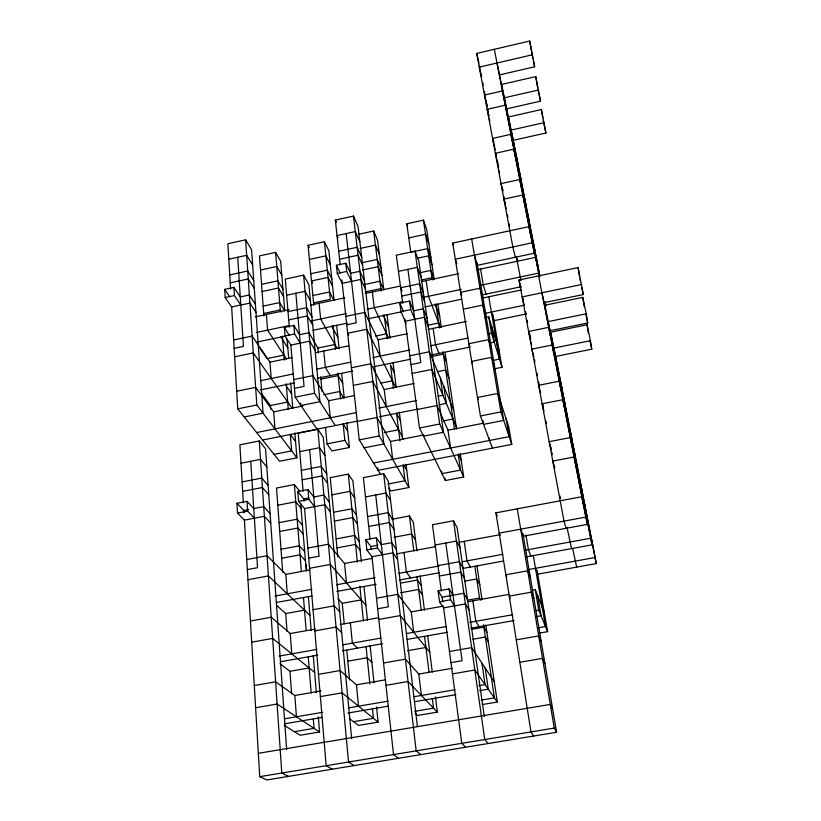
<?xml version="1.0" encoding="UTF-8"?>
<svg xmlns="http://www.w3.org/2000/svg" width="821" height="821" viewBox="0 0 821 821"><rect width="100%" height="100%" fill="white"/><g stroke="black" fill="none" stroke-linecap="round" stroke-linejoin="round"><path stroke-width="1.23" d="M515.331 257.25L512.838 246.947L476.734 53.416L529.689 41.05L534.666 66.799L499.507 74.916L534.389 253.196L477.442 265.296L474.425 255.146M532.613 54.73L479.29 67.117L481.475 76.579M539.53 276.667L506.649 108.844L540.505 101.147L535.754 76.599L501.713 84.43L539.418 276.687M538.607 89.992L504.33 97.822L506.649 108.844M539.91 276.102L513.279 140.309L545.914 133.002L541.378 109.542L508.558 116.982L539.674 275.723M544.159 122.647L511.124 130.077L513.279 140.309M244.227 416.976L263.048 413.168L251.575 249.687L245.623 239.824L227.879 243.734L230.588 289.013M340.13 264.157L335.337 220.079L353.471 216.087L358.028 226.38L383.859 443.966L364.165 447.835M228.802 259.21L246.68 255.31L252.652 265.029M263.151 306.11L279.663 302.59L284.764 310.964L280.649 261.191L275.61 252.386L259.457 255.906L263.869 315.962M313.817 305.371L308.08 245.305L324.398 241.743L328.862 250.723L334.065 300.517L329.56 291.968L312.873 295.519M358.367 234.334L373.658 230.999L377.547 240.153L383.859 289.967L379.969 281.234L364.308 284.569M430.922 257.681L427.649 248.589L410.787 252.211L406.785 223.774L423.42 220.151L426.715 229.48L434.155 279.304L430.892 270.396L419.942 272.726M229.747 274.912L247.737 271.012L253.74 280.587M338.734 251.277L357.135 247.295L361.702 257.301M260.493 270.027L276.749 266.507L281.808 275.199M309.425 259.426L325.845 255.875L330.329 264.731M360.039 248.465L375.433 245.13L379.323 254.161M408.776 237.905L425.524 234.272L428.798 243.498M230.219 282.845L248.281 278.945L254.294 288.448M339.596 259.22L358.069 255.228L362.636 265.162M294.842 432.872L296.904 457.831L279.53 461.248L237.751 408.837L231.655 306.982L225.19 297.52L224.718 289.341L233.923 287.36L240.266 296.935L249.368 294.975L255.413 304.324M365.468 289.084L360.901 279.386L342.224 283.368L337.257 273.465L336.384 265.286L345.805 263.254L350.639 273.27L359.947 271.279L364.524 281.059M300.681 403.039L300.886 405.523L319.923 401.685L308.912 284.784L303.606 275.148L285.277 279.089L289.31 327.076M423.503 436.177L443.432 432.257L418.843 261.242L415.026 251.164L396.286 255.198L402.731 303.236M492.426 448.143L480.418 415.97L452.73 243.057L529.001 226.647L531.249 237.177M261.55 284.323L277.909 280.803L282.978 289.372M310.79 273.732L327.322 270.171L331.807 278.914M361.733 262.771L377.229 259.436L381.118 268.354M225.19 297.52L234.426 295.539L240.779 305.032M337.257 273.465L346.719 271.443L351.552 281.377M262.073 291.537L278.493 288.017L283.573 296.525M362.584 269.986L378.142 266.651L382.022 275.507M417.848 258.143L428.726 255.803L431.99 264.844M231.655 306.982L249.912 303.082L255.967 312.349M286.632 295.242L305.094 291.301L310.42 300.784M398.452 271.371L417.335 267.338L421.142 277.262M494.324 49.311L532.162 242.821L455.316 259.22L456.784 263.705M263.685 313.468L280.259 309.948L281.541 312.031M313.581 302.877L330.319 299.326L324.398 241.743M365.181 291.927L380.893 288.602M420.999 280.094L431.979 277.765L432.8 279.971M255.218 316.824L288.961 309.671M310.882 305.022L344.758 297.838M365.222 293.508L400.751 285.975M421.358 281.603L458.621 273.701M476.929 269.822L535.579 257.394L537.652 267.082M288.007 311.621L306.602 307.69L311.949 317.009M288.705 319.903L307.372 315.962L312.719 325.198M401.767 296.053L420.865 292.019L424.662 301.707M256.316 332.505L289.505 325.526M311.169 320.97L346.472 313.54M367.079 309.209L402.854 301.676M423.615 297.305L461.269 289.392M480.808 285.277L538.658 273.106M317.019 429.188L295.201 397.179L290.819 345.107L285.031 335.943L284.333 327.384L293.856 325.383L299.501 334.681L308.912 332.71L317.891 348.042L318.363 353.02M406.169 323.618L400.966 311.662L399.837 303.103L409.576 301.05L413.62 310.8L423.256 308.788L427.043 318.291M233.636 339.966L252.15 336.066L269.986 362.143L271.207 378.491M345.815 316.393L364.77 312.411L378.153 339.75L380.144 356.109M565.987 528.324L564.006 521.13L519.005 280.002L578.097 267.584L583.269 294.544L544.066 302.672L587.436 524.362L523.346 536.195L520.688 529.155M285.031 335.943L294.585 333.931L300.25 343.137M400.966 311.662L410.757 309.609L414.8 319.266M257.086 342.039L285.626 336.066M313.027 330.329L347.406 323.135M367.839 318.856L401.787 311.744M424.806 306.921L461.741 299.193M482.42 294.862L521.161 286.745M234.129 348.361L243.416 346.411L237.731 257.26M346.739 324.798L356.232 322.807L346.154 233.575M482.502 298.074L521.52 289.916M234.642 356.807L253.299 352.917L292.255 408.54M290.819 345.107L309.691 341.167L315.069 350.146M405.153 321.278L424.467 317.255L428.254 326.676M463.311 309.158L482.851 305.094L485.827 314.741M581.709 284.497L522.166 296.904L524.28 305.484M283.912 355.093L266.999 358.603L260.031 348.412M317.891 348.042L334.968 344.492M375.474 336.097L386.568 333.788M427.484 325.301L438.701 322.971M484.339 313.499L524.373 305.196M269.986 362.143L292.204 357.546M315.377 352.753L348.73 345.846M378.153 339.75L407.421 333.685M428.223 329.385L466.42 321.473M485.006 317.624L488.721 316.855L499.281 351.532M586.256 313.776L548.151 321.606L550.111 330.678L587.692 323.002L586.256 313.776L582.766 297.376L544.939 305.217L592.064 544.867L526.076 556.915M526.435 313.95L493.955 320.662L491.389 312.042M260.452 380.698L293.579 373.894M316.916 369.101L350.885 362.123M372.806 357.617L409.617 350.054M430.573 345.754L467.816 338.108M489.018 333.747L491.522 333.234L502 367.285L494.889 368.721M236.694 391.248L255.629 387.368L273.691 411.855L274.963 428.89M293.723 379.569L312.873 375.638L328.636 400.761L330.309 417.817M351.409 367.746L370.794 363.785L384.207 389.534L386.281 406.611M409.782 355.791L429.393 351.778L453.695 410.11M260.339 389.924L294.031 383.038M317.193 378.296L352.64 371.051M373.514 366.782L410.695 359.188M431.692 354.888L469.633 347.139M490.548 342.86L494.242 342.1L491.471 325.886M320.857 379.148L338.17 375.608L342.726 383.376M432.718 356.293L443.33 354.128L446.542 362.266M590.443 340.684L553.857 348.094L555.663 356.458L591.767 349.171L590.443 340.684L587.066 324.767L550.747 332.187L596.282 563.586L537.693 574.166L535.477 568.306M294.462 388.343L304.057 386.383L295.858 293.271M410.962 364.586L420.793 362.584L407.883 269.35M237.751 408.837L256.829 404.969L296.904 457.831M295.201 397.179L314.505 393.259L335.286 425.545M353.328 385.377L372.857 381.416L402.495 437.049M412.152 373.442L431.908 369.429L456.148 426.489M261.417 393.238L270.448 405.533L287.699 402.033M323.618 394.757L339.802 391.473L343.712 398M380.718 383.181L392.469 380.8M437.377 371.697L445.69 370.014L448.902 377.999M493.483 360.337L499.486 359.116L488.752 296.761M273.691 411.855L302.939 405.943M328.636 400.761L354.518 395.527M384.207 389.534L414.112 383.499M256.655 432.554L356.376 412.594M378.789 408.109L416.411 400.576M438.147 396.225L442.888 395.281L440.395 378.194M262.607 440.025L357.33 421.152M379.415 416.75L417.745 409.104M438.866 404.897L446.337 403.409L443.863 386.506M286.652 749.614L265.542 448.769L259.262 440.969L239.896 444.828L243.365 502.811M351.665 738.736L323.279 437.316L317.83 429.301L298.228 433.201L303.103 491.266M357.258 421.44L377.085 417.489L390.519 441.493L392.684 459.319M416.996 409.535L437.07 405.533L447.979 430.194L450.585 448.04M274.04 454.362L291.64 450.883L290.316 434.381L295.56 441.493M327.045 443.894L344.841 440.374L349.418 447.496L331.858 450.955L327.045 443.894L325.465 427.372M384.218 432.595L398.606 429.752M443.268 420.927L452.966 419.008M241.005 463.218L260.514 459.37L266.815 466.954M299.778 451.622L319.523 447.722L324.993 455.532M341.844 279.899L359.259 439.882L379.251 435.941L408.889 487.51L390.755 490.979L388.99 488.115M419.469 427.998L439.707 424.005L463.691 477.011L445.351 480.521L419.469 427.998L404.825 318.856M480.418 415.97L500.892 411.926L511.75 444.397L378.029 470.33L377.742 467.816M390.519 441.493L423.821 434.945M447.979 430.194L482.912 423.328M242.113 481.896L261.776 478.058L268.118 485.427M301.348 470.32L321.247 466.431L326.737 474.015M373.534 463.044L509.153 436.639L506.105 418.772M242.677 491.348L262.422 487.51L268.765 494.755M302.138 479.782L322.119 475.893L327.62 483.364M299.665 491.163L294.359 484.575L276.513 488.043L282.691 572.124M361.353 561.667L352.907 480.87L348.309 474.107L330.258 477.606L337.821 556.761M417.407 726.452L388.292 481.27L383.674 473.696L363.375 477.627L370.055 539.028M522.926 533.691L556.576 732.26L266.835 779.95L259.734 776.676L244.401 520.114L237.515 513.074L236.961 503.283L247.039 501.344L253.761 508.538L263.715 506.619L270.099 513.648M332.207 769.185L326.173 765.706L304.56 508.599L298.577 501.333L297.766 491.533L307.978 489.552L313.807 496.982L323.895 495.042L329.395 502.278M236.961 503.283L243.827 510.457L248.794 509.492M297.766 491.533L303.749 498.922L308.778 497.947M277.775 505.223L295.755 501.764L301.071 508.168M331.9 494.817L350.074 491.317L354.682 497.895M387.861 484.051L405.01 480.757L402.998 464.748M237.515 513.074L247.644 511.124L254.377 518.205M298.577 501.333L308.829 499.363L314.669 506.66M244.401 520.114L264.372 516.296L270.766 523.193M304.56 508.599L324.788 504.72L330.299 511.842M365.468 496.931L385.942 493.011L390.56 500.358M552.8 461.063L574.043 456.999L575.829 465.035M279.058 522.649L297.161 519.2L302.497 525.409M333.572 512.263L351.881 508.774L356.488 515.157M279.704 531.454L297.869 528.016L303.216 534.112M334.414 521.078L352.784 517.599L357.402 523.88M367.603 516.553L388.241 512.643L392.859 519.734M392.028 519.252L409.422 515.968L413.302 522.32L416.924 550.922M368.691 526.477L389.411 522.567L394.029 529.545M281.008 549.249L299.306 545.811L304.673 551.712M336.117 538.904L354.621 535.425L359.239 541.501M246.762 559.532L267.051 555.725L285.821 574.382L287.268 593.799M307.885 548.079L328.431 544.22L344.563 563.504L346.472 582.951M484.318 716.538L457.184 527.852L453.52 520.781L432.451 524.732L441.339 590.946M533.681 736.027L530.992 731.901L495.925 512.838L581.822 496.736L583.505 504.268M398.462 758.286L393.516 754.591L371.975 556.72L366.884 549.998L365.786 539.705L376.377 537.724L381.303 544.61L391.761 542.66L396.379 549.382M281.675 558.239L300.034 554.811L305.402 560.61M336.969 547.905L355.544 544.436L360.173 550.409M394.152 537.221L411.68 533.948L415.559 540.105M247.357 569.579L257.537 567.68L250.744 461.299M308.727 558.136L319.03 556.217L309.64 449.672M365.786 539.705L370.876 546.56L377.824 545.257M366.884 549.998L377.527 548.018L382.453 554.78M247.963 579.708L268.416 575.911L309.928 615.288M309.579 568.286L330.299 564.448L365.899 605.19M371.975 556.72L392.951 552.831L397.569 559.419M435.171 545.011L456.414 541.07L460.068 547.874M587.436 524.362L585.794 517.086L499.178 533.147L500.174 535.466M285.821 574.382L309.774 569.938M344.563 563.504L371.759 558.465M396.553 553.877L435.294 546.704M459.155 542.281L499.794 534.758M437.942 565.618L459.36 561.687L462.993 568.224M275.035 596.036L311.888 589.293M336.559 584.768L375.125 577.707M398.862 573.356L439.173 565.977M462.254 561.749L502.924 554.298M524.793 550.296L590.566 538.248M276.297 602.491L311.97 595.984M336.897 591.438L376.1 584.275M399.478 580.016L439.173 572.771M462.859 568.45L503.057 561.112M400.73 583.095L417.468 580.047L421.327 585.66M439.338 576.044L460.848 572.124L464.47 578.518M276.615 605.385L285.739 613.554L304.509 610.147M337.995 598.735L342.265 603.312L361.25 599.874M400.648 592.731L418.648 589.468L422.507 594.968M464.573 581.145L476.724 578.949L479.772 584.624M528.098 569.641L594.917 557.531M250.436 621.025L271.217 617.259L290.234 633.535L291.753 653.865M313.058 609.685L334.116 605.867L339.699 611.676M376.49 598.191L397.816 594.332L411.239 611.871L413.722 632.273M465.62 747.233L461.782 743.323L443.607 607.848L439.543 601.762L438.096 590.925L449.108 588.934L453.007 595.204M377.65 608.772L388.343 606.852L375.7 494.981M438.096 590.925L442.17 597.165L463.865 593.255L467.467 599.361M439.543 601.762L450.596 599.782L454.485 605.898M467.323 600.223L479.556 598.037L480.767 600.213M290.234 633.535L315.243 629.06M340.305 624.565L378.594 617.71M411.239 611.871L443.535 606.083M468.011 601.701L509.338 594.301M532.788 590.104L535.251 589.663L544.251 612.22M251.698 642.176L272.654 638.43L314.648 672.368M314.843 630.887L336.076 627.08L341.669 632.601M378.809 619.445L400.309 615.596L429.763 652.254M443.607 607.848L465.394 603.948L468.986 609.911M279.232 656.082L316.957 649.401M342.809 644.824L380.811 638.102M406.467 633.555L446.285 626.515M469.725 622.369L512.766 614.744M536.267 610.588L538.74 610.147L547.607 631.667L538.935 633.186M280.454 661.747L317.604 655.189M342.47 650.807L382.596 643.726M407.206 639.385L447.527 632.273M470.679 628.198L514.079 620.543M536.185 616.643L541.06 615.781L537.601 595.553M471.511 629.379L483.887 627.203L486.884 632.283M279.982 663.696L289.977 671.301L309.168 667.945M347.786 661.172L367.213 657.775L371.872 662.373M407.514 650.714L425.935 647.482M472.927 639.251L485.355 637.065L488.341 642.022M537.95 627.849L545.493 626.526L533.311 555.745M254.294 685.535L275.599 681.82L294.852 695.479L320.929 690.974M318.497 674.339L340.089 670.572L356.437 684.837L358.531 706.193M383.551 662.988L405.42 659.181L418.802 674.072L421.399 695.469M449.467 651.494L471.634 647.625L494.273 681.728M516.255 639.846L538.72 635.926L541.193 641.499M450.955 662.639L462.079 660.71L445.782 543.04M356.437 684.837L385.357 679.85M418.802 674.072L452.155 668.315M255.618 707.753L277.108 704.059L319.574 731.983L318.322 716.856M320.364 696.608L342.141 692.862L378.112 722.121L358.52 725.415L349.787 718.827M385.973 685.319L408.037 681.522L437.357 712.135L417.53 715.471L415.067 713.121M452.463 673.877L474.825 670.018L497.31 702.027L482.255 704.562M519.847 662.27L542.507 658.37L544.939 663.625M284.374 718.837L322.725 712.289M348.751 707.856L388.056 701.155M413.969 696.731L455.039 689.732M478.807 685.679L485.078 684.611L481.948 663.163M284.805 723.763L322.222 717.4M348.001 713.018L388.62 706.111M414.605 701.698L455.912 694.669M479.638 690.635L488.279 689.168L485.17 668.017M294.411 731.675L314.053 728.35L313.324 719.412M353.564 721.669L373.442 718.313L372.447 708.677M414.687 711.345L433.55 708.154L432.339 698.497M481.209 700.097L494.386 697.871L483.528 624.76M319.574 731.983L300.209 735.247L284.302 725.436M258.338 753.319L550.286 704.428L552.625 708.995M259.734 776.676L554.278 728.063L556.576 732.26M288.53 776.379L281.788 773.033L259.262 440.969M354.2 765.572L348.525 762.021L317.83 429.301M420.752 754.622L416.175 750.856L383.674 473.696M357.463 648.159L352.363 643.141L350.362 622.77M488.197 743.518L484.749 739.536L453.52 520.781M410.592 577.984L406.385 571.98L404.014 552.492M286.416 386.178L291.609 393.772M224.718 289.341L229.736 296.761M286.488 359.044L267.595 330.134L266.425 314.453M280.669 336.713L287.822 347.888M347.714 431.148L343.137 423.852L344.841 440.374M284.333 327.384L289.474 335.615M359.259 439.882L380.677 474.62M479.115 626.71L475.841 621.281L472.855 600.828M330.309 375.618L325.373 367.367L323.772 351.008M337.236 348.535L320.631 318.979L319.102 303.288M403.953 465.497L406.734 470.454M331.633 326.04L337.924 337.462M312.657 283.101L311.487 280.946L328.061 277.395L332.556 286.067M470.361 567.075L467.036 560.876L464.183 541.347M348.73 335.286L347.652 333.264L366.751 329.283L395.804 387.491M308.08 245.305L309.25 247.532M400.422 420.68L396.533 413.209L400.022 441.01M336.384 265.286L340.243 273.044M394.367 372.878L390.468 364.924L393.403 388.282M338.088 237.813L337.021 235.576L355.288 231.584L359.855 241.733M510.221 598.14L509.256 596.108L531.331 592.157L533.886 598.345M388.507 337.913L374.253 307.69L372.344 291.999M335.337 220.079L336.405 222.358M383.027 315.038L388.538 326.922M506.814 576.906L505.839 574.772L527.729 570.811L530.315 577.296M458.888 454.844L461.135 459.934M399.837 303.103L403.552 311.734M402.003 290.993L400.648 287.76L419.675 283.738L423.482 293.497M495.925 512.838L497.218 515.927M438.999 353.399L435.52 344.738L433.129 328.369M440.323 327.189L428.449 296.289L426.161 280.587M435.079 304.139L439.676 316.28M530.848 556.043L528.426 549.629L525.922 534.964M406.785 223.774L407.657 226.093M478.243 399.642L477.453 397.487L497.772 393.444L508.722 426.735L511.75 444.397M472.475 363.611L471.675 361.363L491.666 357.299L494.581 366.402M470.053 347.15L468.842 343.701L488.69 339.637L491.615 348.925M461.7 295.519L460.612 292.276L479.998 288.202L482.994 298.023M452.73 243.057L453.469 245.325M486.032 294.103L483.251 284.764L480.572 269.052M571.57 548.613L567.013 527.369M576.681 567.126L572.658 548.561M553.097 462.202L554.606 467.888M544.015 411.198L542.106 403.799L562.847 399.704L564.756 408.427M540.629 393.043L538.658 385.295L559.224 381.19L561.174 390.129M533.948 357.227L531.905 349.13L552.153 345.025L554.175 354.354M519.005 280.002L520.914 287.76M520.976 280.566L516.255 256.368M506.198 208.667L503.92 199.113L522.813 194.988L525.122 205.814M502.75 190.883L501.026 183.617L519.775 179.491L522.115 190.462M495.237 149.699L492.59 138.421L510.939 134.295L513.351 145.656M488.772 116.223L487.161 109.316L505.254 105.191L507.696 116.787M489.306 118.522L489.85 120.831M476.734 53.416L478.93 62.971M586.738 518.656L588.277 525.532M591.223 538.658L592.629 544.949M572.083 445.865L570.256 437.593L549.177 441.677L551.322 449.867L550.86 447.373M575.572 461.669L577.245 469.232M580.437 483.682L581.976 490.609M579.236 480.377L580.868 487.715M583.977 501.744L585.476 508.466M564.91 407.216L566.695 415.385M570.123 431.046L571.765 438.547M568.409 425.093L570.164 433.067M573.51 448.338L575.121 455.655M558.064 372.221L559.922 380.78M563.483 397.169L565.187 405.03M541.932 292.779L544.066 302.672M550.758 336.877L548.695 327.343L528.611 331.458L530.674 339.73L529.596 333.583M554.709 355.103L556.597 363.836M560.23 380.585L561.975 388.62M532.819 58.147L529.689 41.05M533.342 60.621L534.666 66.799M579.954 278.996L580.468 281.387M581.74 287.371L583.269 294.544M532.162 242.821L534.389 253.196M544.867 302.097L545.575 305.402M538.186 90.269L540.505 101.147M585.835 314.258L587.692 323.002M543.153 119.999L545.914 133.002M589.96 340.684L591.767 349.171M517.969 167.463L520.186 177.941M524.455 198.107L526.518 207.816M516.224 160.382L513.843 149.155L495.361 153.281L497.998 164.426L497.536 161.973M520.801 181.944L522.998 192.309M527.226 212.239L529.268 221.824M526.589 211.51L528.745 221.619M532.88 241.056L534.871 250.395M529.545 226.596L531.669 236.571M535.754 255.742L537.724 264.957M497.003 63.001L499.507 74.916M504.936 102.635L502.462 90.936L484.503 95.062L487.202 106.679L486.022 100.378M509.677 125.131L511.965 135.947M516.358 156.78L518.472 166.807M512.407 139.057L514.664 149.771M519.026 170.378L521.119 180.312M544.918 301.646L545.832 306.305M555.663 356.458L596.282 563.586M550.111 330.678L592.064 544.867M538.627 275.877L585.794 517.086M517.199 258.707L517.661 261.15M479.485 65.352L479.946 67.825M481.096 74.003L481.558 76.476M482.727 82.736L483.2 85.251M484.38 91.552L484.852 94.076M487.643 109.039L488.085 111.399M488.526 113.76L488.967 116.11M493.359 139.652L493.832 142.166M495.925 153.383L496.387 155.836M498.224 165.688L498.696 168.192M499.168 170.696L499.63 173.2M502.442 188.245L502.914 190.749M504.053 196.876L504.494 199.236M504.936 201.597L505.377 203.957M507.419 214.886L507.891 217.391M509.061 223.661L509.533 226.175M523.018 298.341L523.459 300.732M525.491 311.59L525.943 314.033M527.092 320.139L527.544 322.581M531.197 342.152L531.669 344.656M534.461 359.619L534.923 362.082M536.996 373.186L537.457 375.649M538.607 381.816L539.069 384.279M542.732 403.901L543.194 406.344M545.965 421.173L546.427 423.667M551.774 452.258L552.225 454.66M554.237 465.425L554.678 467.826M559.943 495.987L560.404 498.439M492.867 314.351L502 367.285M537.047 570.441L547.607 631.667M535.754 76.599L537.673 87.857M541.378 109.542L542.763 117.67M488.721 316.855L491.522 333.234M535.251 589.663L538.74 610.147M477.032 262.833L503.735 420.414L483.548 424.375L482.964 420.721M471.685 238.973L500.892 411.926M517.261 508.835L554.278 728.063M489.162 438.075L489.552 440.456M578.097 267.584L579.523 276.667M582.766 297.376L584.234 306.756M587.066 324.767L588.421 333.408M437.829 303.914L441.37 327.62M445.074 352.394L456.517 428.973M460.212 453.746L463.691 477.011M476.991 566.049L482.019 599.71M485.806 625.048L497.31 702.027M423.42 220.151L431.979 277.765M435.879 303.965L439.44 327.959M442.96 351.634L454.454 429.024M458.169 454.044L460.55 470.074L441.965 473.645L441.616 471.182M474.856 566.408L479.556 598.037M415.026 251.164L439.707 424.005M445.013 478.089L445.351 480.521M409.576 301.05L410.757 309.609M449.108 588.934L450.596 599.782M442.17 597.165L442.806 601.906M386.978 314.566L389.975 338.262M393.115 363.005L396.204 387.389M399.324 412.05L402.813 439.522M405.943 464.276L408.889 487.51M420.085 575.839L424.426 610.126M427.618 635.3L432.277 672.06M435.428 696.937L437.357 712.135M373.658 230.999L381.201 291.096M384.177 314.792L387.184 338.775M409.422 515.968L413.825 550.973M417.006 576.321L421.296 610.516M424.549 636.439L429.085 672.573M353.471 216.087L379.251 435.941M345.805 263.254L346.719 271.443M376.377 537.724L377.527 548.018M370.876 546.56L371.154 549.095M336.631 325.106L339.104 348.792M341.69 373.524L344.235 397.887M346.811 422.517L349.418 447.496M363.96 586.666L367.48 620.327M370.107 645.45L374.007 682.774M376.531 706.953L378.112 722.121M333.018 325.506L335.481 349.469M337.913 373.114L340.571 398.944M348.309 474.107L357.371 562.149M359.834 586.122L363.416 620.881M366.074 646.753L369.912 684.057M320.621 376.654L322.027 391.35M342.265 603.312L344.215 623.734M346.739 650.17L349.582 679.942M303.606 275.148L314.505 393.259M293.856 325.383L294.585 333.931M307.978 489.552L308.829 499.363M303.749 498.922L303.955 501.333M306.161 564.684L306.674 570.893M287.104 339.247L288.653 357.956M290.696 382.689L292.81 408.263M300.671 503.304L306.233 570.595M308.398 596.805L311.18 630.405M313.253 655.476L316.331 692.729M275.61 252.386L280.259 309.948M282.373 336.107L284.312 360.07M286.221 383.694L288.304 409.494M294.359 484.575L301.358 571.231M303.503 597.678L306.151 630.549M308.286 656.944L311.19 692.924M294.852 695.479L296.443 716.774M270.448 405.533L270.725 409.258M285.739 613.554L287.042 631.39M289.977 671.301L291.629 693.776M245.623 239.824L256.829 404.969M233.923 287.36L234.426 295.539M247.039 501.344L247.644 511.124M243.827 510.457L243.97 512.868"/></g></svg>
